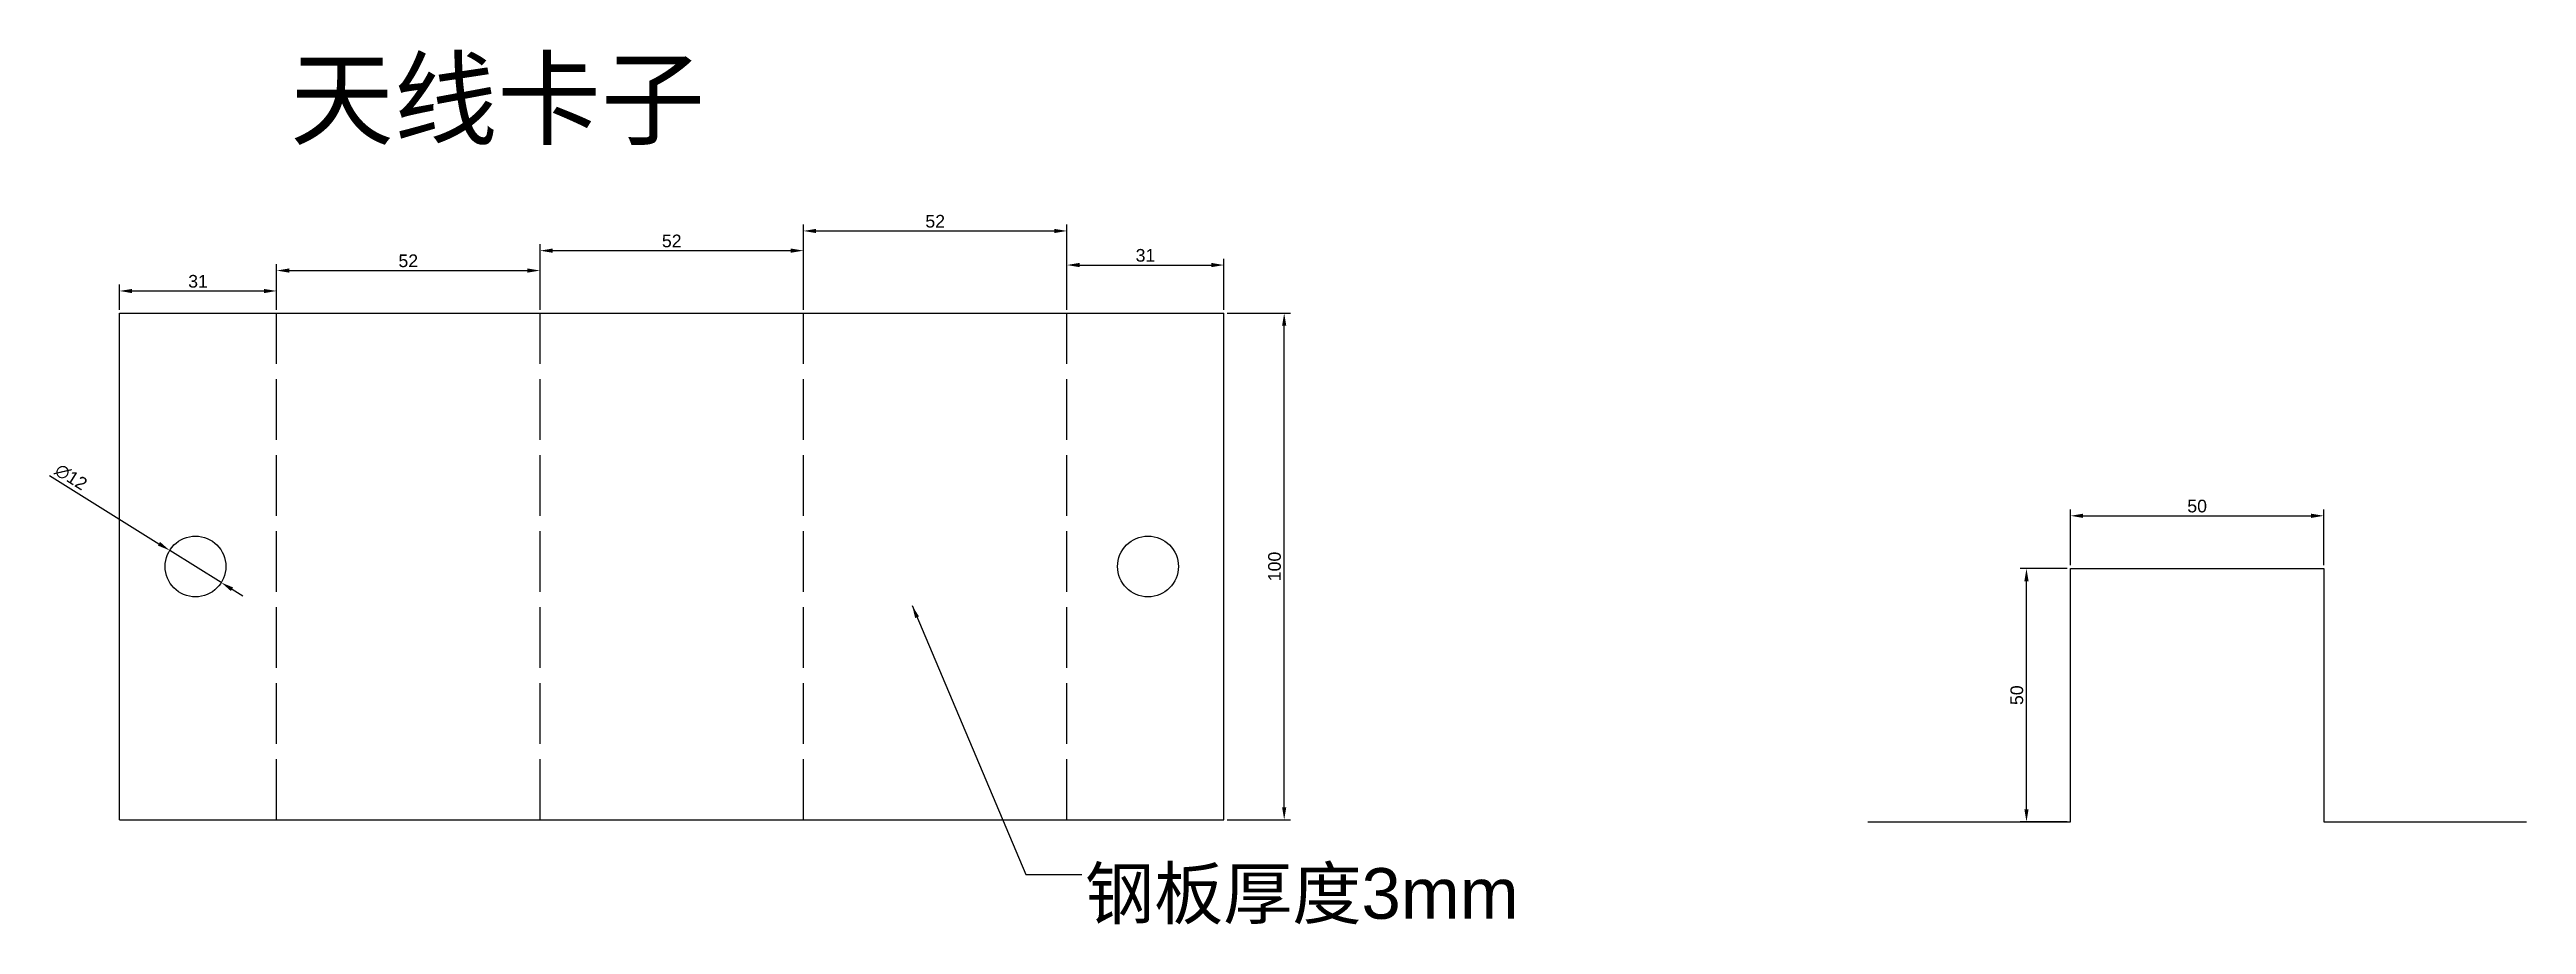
# Model space of a CAD drawing. Header units: millimetres. Extents: x -14 to 475, y -21 to 152.
import ezdxf

# ---------------------------------------------------------------- set-up
doc = ezdxf.new("R2010")
doc.units = ezdxf.units.MM
doc.linetypes.add('ACAD_ISO02W100', pattern=[15, 12, -3])
doc.styles.get("Standard").update_dxf_attribs({"font": 'arial.ttf'})
doc.dimstyles.new('ISO-25', dxfattribs={"dimtxt": 2.5, "dimasz": 2.5, "dimexe": 1.25, "dimexo": 0.625, "dimtad": 1, "dimtxsty": 'Standard', "dimcen": 2.5, "dimadec": 0, "dimazin": 0, "dimtfac": 1, "dimtmove": 0, "dimatfit": 3, "dimfxl": 1, "dimarcsym": 0})

# ---------------------------------------------------------------- blocks, each defined once
blk = doc.blocks.new('*D1')
at = {"color": 0, "lineweight": -2, "transparency": 16777216}
for p, q in [((385.07, 50.23), (385.07, 61.25)), ((387.57, 60), (432.57, 60)), ((435.07, 50.23), (435.07, 61.25))]:
    blk.add_line(p, q, dxfattribs=at)
at = {"color": 0, "transparency": 16777216}
for points in [[(387.57, 60.42), (387.57, 59.59), (385.07, 60)], [(432.57, 60.42), (432.57, 59.59), (435.07, 60)]]:
    blk.add_solid(points, dxfattribs=at)
at = {"layer": 'Defpoints', "color": 0, "transparency": 16777216}
for p in [(435.07, 60), (385.07, 49.6), (435.07, 49.6)]:
    blk.add_point(p, dxfattribs=at)
at = {"color": 0, "transparency": 16777216, "insert": (410.07, 61.91), "char_height": 2.5, "attachment_point": 5}
blk.add_mtext('50', dxfattribs=at)
blk = doc.blocks.new('*D2')
at = {"color": 0, "lineweight": -2, "transparency": 16777216}
for p, q in [((384.44, 49.6), (375.14, 49.6)), ((376.39, 2.1), (376.39, 47.1)), ((384.44, -0.4), (375.14, -0.4))]:
    blk.add_line(p, q, dxfattribs=at)
at = {"color": 0, "transparency": 16777216}
for points in [[(375.97, 47.1), (376.8, 47.1), (376.39, 49.6)], [(375.97, 2.1), (376.8, 2.1), (376.39, -0.4)]]:
    blk.add_solid(points, dxfattribs=at)
at = {"layer": 'Defpoints', "color": 0, "transparency": 16777216}
for p in [(376.39, 49.6), (385.07, 49.6), (385.07, -0.4)]:
    blk.add_point(p, dxfattribs=at)
at = {"color": 0, "transparency": 16777216, "insert": (374.49, 24.6), "char_height": 2.5, "attachment_point": 5, "rotation": 90}
blk.add_mtext('50', dxfattribs=at)
blk = doc.blocks.new('*D3')
at = {"color": 0, "lineweight": -2, "transparency": 16777216}
for p, q in [((0, 100.62), (0, 105.62)), ((2.5, 104.37), (28.5, 104.37)), ((31, 100.62), (31, 105.62))]:
    blk.add_line(p, q, dxfattribs=at)
at = {"color": 0, "transparency": 16777216}
for points in [[(2.5, 104.78), (2.5, 103.95), (0, 104.37)], [(28.5, 104.78), (28.5, 103.95), (31, 104.37)]]:
    blk.add_solid(points, dxfattribs=at)
at = {"layer": 'Defpoints', "color": 0, "transparency": 16777216}
for p in [(31, 104.37), (0, 100), (31, 100)]:
    blk.add_point(p, dxfattribs=at)
at = {"color": 0, "transparency": 16777216, "insert": (15.5, 106.27), "char_height": 2.5, "attachment_point": 5}
blk.add_mtext('31', dxfattribs=at)
blk = doc.blocks.new('*D4')
at = {"color": 0, "lineweight": -2, "transparency": 16777216}
for p, q in [((31, 100.62), (31, 109.65)), ((33.5, 108.4), (80.5, 108.4)), ((83, 100.62), (83, 109.65))]:
    blk.add_line(p, q, dxfattribs=at)
at = {"color": 0, "transparency": 16777216}
for points in [[(33.5, 108.82), (33.5, 107.99), (31, 108.4)], [(80.5, 108.82), (80.5, 107.99), (83, 108.4)]]:
    blk.add_solid(points, dxfattribs=at)
at = {"layer": 'Defpoints', "color": 0, "transparency": 16777216}
for p in [(83, 108.4), (31, 100), (83, 100)]:
    blk.add_point(p, dxfattribs=at)
at = {"color": 0, "transparency": 16777216, "insert": (57, 110.31), "char_height": 2.5, "attachment_point": 5}
blk.add_mtext('52', dxfattribs=at)
blk = doc.blocks.new('*D5')
at = {"color": 0, "lineweight": -2, "transparency": 16777216}
for p, q in [((83, 100.62), (83, 113.58)), ((135, 100.62), (135, 113.58)), ((85.5, 112.33), (132.5, 112.33))]:
    blk.add_line(p, q, dxfattribs=at)
at = {"color": 0, "transparency": 16777216}
for points in [[(85.5, 112.75), (85.5, 111.91), (83, 112.33)], [(132.5, 112.75), (132.5, 111.91), (135, 112.33)]]:
    blk.add_solid(points, dxfattribs=at)
at = {"layer": 'Defpoints', "color": 0, "transparency": 16777216}
for p in [(135, 112.33), (83, 100), (135, 100)]:
    blk.add_point(p, dxfattribs=at)
at = {"color": 0, "transparency": 16777216, "insert": (109, 114.23), "char_height": 2.5, "attachment_point": 5}
blk.add_mtext('52', dxfattribs=at)
blk = doc.blocks.new('*D6')
at = {"color": 0, "lineweight": -2, "transparency": 16777216}
for p, q in [((135, 100.62), (135, 117.47)), ((187, 100.62), (187, 117.47)), ((137.5, 116.22), (184.5, 116.22))]:
    blk.add_line(p, q, dxfattribs=at)
at = {"color": 0, "transparency": 16777216}
for points in [[(137.5, 116.63), (137.5, 115.8), (135, 116.22)], [(184.5, 116.63), (184.5, 115.8), (187, 116.22)]]:
    blk.add_solid(points, dxfattribs=at)
at = {"layer": 'Defpoints', "color": 0, "transparency": 16777216}
for p in [(187, 116.22), (135, 100), (187, 100)]:
    blk.add_point(p, dxfattribs=at)
at = {"color": 0, "transparency": 16777216, "insert": (161, 118.12), "char_height": 2.5, "attachment_point": 5}
blk.add_mtext('52', dxfattribs=at)
blk = doc.blocks.new('*D7')
at = {"color": 0, "lineweight": -2, "transparency": 16777216}
for p, q in [((187, 100.62), (187, 110.74)), ((189.5, 109.49), (215.5, 109.49)), ((218, 100.62), (218, 110.74))]:
    blk.add_line(p, q, dxfattribs=at)
at = {"color": 0, "transparency": 16777216}
for points in [[(189.5, 109.91), (189.5, 109.07), (187, 109.49)], [(215.5, 109.91), (215.5, 109.07), (218, 109.49)]]:
    blk.add_solid(points, dxfattribs=at)
at = {"layer": 'Defpoints', "color": 0, "transparency": 16777216}
for p in [(218, 109.49), (187, 100), (218, 100)]:
    blk.add_point(p, dxfattribs=at)
at = {"color": 0, "transparency": 16777216, "insert": (202.5, 111.39), "char_height": 2.5, "attachment_point": 5}
blk.add_mtext('31', dxfattribs=at)
blk = doc.blocks.new('*D8')
at = {"color": 0, "lineweight": -2, "transparency": 16777216}
for p, q in [((-13.8, 67.96), (7.79, 54.5)), ((20.09, 46.83), (9.91, 53.17)), ((22.21, 45.5), (24.33, 44.18))]:
    blk.add_line(p, q, dxfattribs=at)
at = {"color": 0, "transparency": 16777216}
for points in [[(8.01, 54.85), (7.57, 54.14), (9.91, 53.17)], [(22.43, 45.86), (21.99, 45.15), (20.09, 46.83)]]:
    blk.add_solid(points, dxfattribs=at)
at = {"layer": 'Defpoints', "color": 0, "transparency": 16777216}
for p in [(9.91, 53.17), (20.09, 46.83)]:
    blk.add_point(p, dxfattribs=at)
at = {"color": 0, "transparency": 16777216, "insert": (-9.57, 67.64), "char_height": 2.5, "attachment_point": 5, "rotation": 328.0565}
blk.add_mtext('∅12', dxfattribs=at)
blk = doc.blocks.new('*D9')
at = {"color": 0, "lineweight": -2, "transparency": 16777216}
for p, q in [((218.62, 100), (231.13, 100)), ((229.88, 2.5), (229.88, 97.5)), ((218.62, 0), (231.13, 0))]:
    blk.add_line(p, q, dxfattribs=at)
at = {"color": 0, "transparency": 16777216}
for points in [[(229.46, 97.5), (230.3, 97.5), (229.88, 100)], [(229.46, 2.5), (230.3, 2.5), (229.88, 0)]]:
    blk.add_solid(points, dxfattribs=at)
at = {"layer": 'Defpoints', "color": 0, "transparency": 16777216}
for p in [(218, 100), (229.88, 100), (218, 0)]:
    blk.add_point(p, dxfattribs=at)
at = {"color": 0, "transparency": 16777216, "insert": (227.98, 50), "char_height": 2.5, "attachment_point": 5, "rotation": 90}
blk.add_mtext('100', dxfattribs=at)

msp = doc.modelspace()

# ---------------------------------------------------------------- linework, layer by layer
at = {"color": 0}
for p, q in [((0, 0), (0, 100)), ((0, 100), (31, 100)), ((31, 100), (83, 100)), ((83, 100), (135, 100)), ((135, 100), (187, 100)), ((187, 100), (218, 100)), ((218, 0), (218, 100)), ((0, 0), (31, 0)), ((31, 0), (83, 0)), ((31, 0), (31, 0)), ((83, 0), (135, 0)), ((135, 0), (187, 0)), ((187, 0), (218, 0))]:
    msp.add_line(p, q, dxfattribs=at)
at = {"color": 4, "linetype": 'ACAD_ISO02W100'}
for p, q in [((31, 0), (31, 100)), ((83, 0), (83, 100)), ((135, 0), (135, 100)), ((187, 0), (187, 100))]:
    msp.add_line(p, q, dxfattribs=at)
at = {"color": 4}
for p, q in [((385.069, -0.397), (385.069, 49.603)), ((385.069, 49.603), (435.069, 49.603)), ((435.069, 49.603), (435.069, -0.397)), ((345.069, -0.397), (385.069, -0.397)), ((435.069, -0.397), (475.069, -0.397))]:
    msp.add_line(p, q, dxfattribs=at)
at = {"color": 0}
for centre in [(15, 50), (203, 50)]:
    msp.add_circle(centre, 6, dxfattribs=at)

# ---------------------------------------------------------------- texts
at = {"color": 2, "insert": (33.679, 149.789), "char_height": 15, "width": 173.74526, "attachment_point": 1}
msp.add_mtext('{\\fSimSun|b0|i0|c134|p2;天线卡子}', dxfattribs=at)
at = {"color": 3, "insert": (190.571, -9.523), "char_height": 10, "width": 152.87519, "attachment_point": 1}
msp.add_mtext('{\\fSimSun|b0|i0|c134|p2;钢板厚度}3mm', dxfattribs=at)

# ---------------------------------------------------------------- dimensions: what is measured, and where the dimension line sits
at = {"color": 3}
for base, p1, p2, picture, middle in [((187, 116.218), (135, 100), (187, 100), '*D6', (161, 118.119)), ((135, 112.33), (83, 100), (135, 100), '*D5', (109, 114.232)), ((218, 109.49), (187, 100), (218, 100), '*D7', (202.5, 111.392)), ((31, 104.368), (0, 100), (31, 100), '*D3', (15.5, 106.27)), ((83, 108.405), (31, 100), (83, 100), '*D4', (57, 110.306)), ((435.069, 60.004), (385.069, 49.603), (435.069, 49.603), '*D1', (410.069, 61.906))]:
    dim = msp.add_linear_dim(base=base, p1=p1, p2=p2, dimstyle='ISO-25', dxfattribs=at)
    dim.commit()
    dim.dimension.update_dxf_attribs({"geometry": picture, "text_midpoint": middle})
for base, p1, p2, picture, middle in [((229.881, 100), (218, 0), (218, 100), '*D9', (227.98, 50)), ((376.388, 49.603), (385.069, -0.397), (385.069, 49.603), '*D2', (374.487, 24.603))]:
    dim = msp.add_linear_dim(base=base, p1=p1, p2=p2, angle=90, dimstyle='ISO-25', dxfattribs=at)
    dim.commit()
    dim.dimension.update_dxf_attribs({"geometry": picture, "text_midpoint": middle})
dim = msp.add_diameter_dim_2p(p1=(20.091, 46.826), p2=(9.909, 53.174), dimstyle='ISO-25', dxfattribs=at)
dim.commit()
dim.dimension.update_dxf_attribs({"geometry": '*D8', "text_midpoint": (-10.611, 65.969), "dimtype": 163})

# ---------------------------------------------------------------- leaders
at = {"color": 3, "annotation_type": 0, "has_hookline": 1, "hookline_direction": 0, "text_width": 86.903}
msp.add_leader([(156.449, 42.294), (178.899, -10.773), (189.946, -10.773)], dimstyle='ISO-25', override={"dimgap": 0.625, "dimtad": 0}, dxfattribs=at)

doc.saveas('drawing.dxf')
